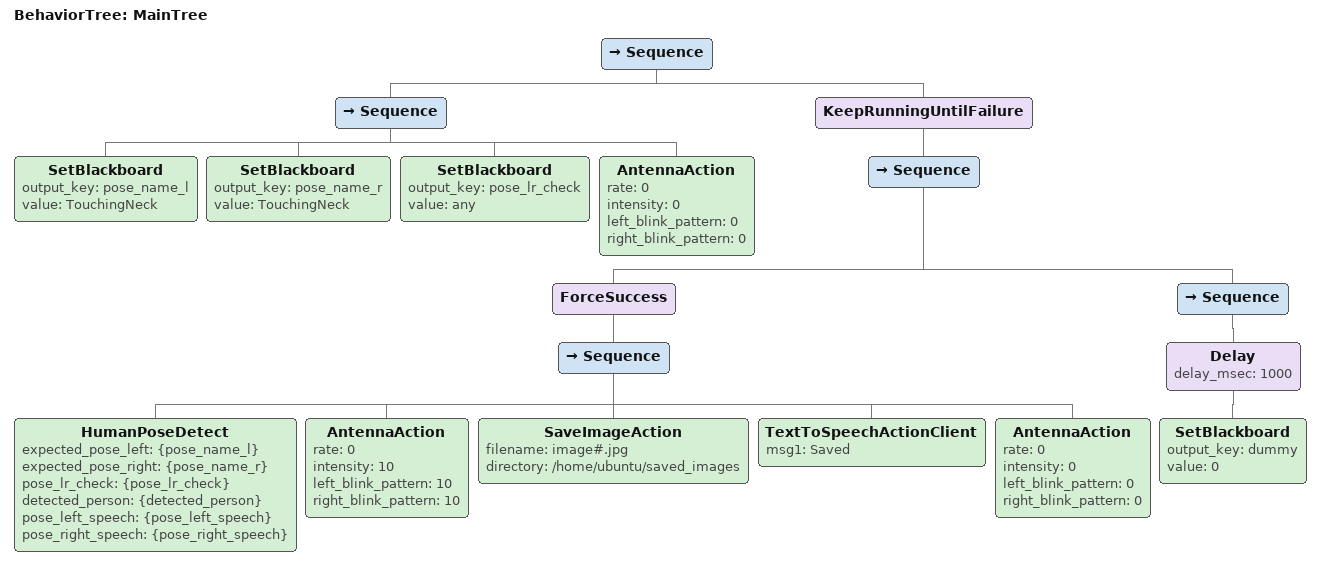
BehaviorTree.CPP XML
<root BTCPP_format="4" main_tree_to_execute="MainTree">
	<BehaviorTree ID="MainTree">
		<Sequence>
			<Sequence>
				<SetBlackboard output_key="pose_name_l" value="TouchingNeck" />
				<SetBlackboard output_key="pose_name_r" value="TouchingNeck" />
				<SetBlackboard output_key="pose_lr_check" value="any" />
				<AntennaAction rate="0" intensity="0" left_blink_pattern="0" right_blink_pattern="0" />
			</Sequence>

			<KeepRunningUntilFailure>
				<Sequence>

					<ForceSuccess>
						<Sequence>
							<HumanPoseDetect expected_pose_left="{pose_name_l}" expected_pose_right="{pose_name_r}" pose_lr_check="{pose_lr_check}" detected_person="{detected_person}" pose_left_speech="{pose_left_speech}" pose_right_speech="{pose_right_speech}" />
							<AntennaAction rate="0" intensity="10" left_blink_pattern="10" right_blink_pattern="10" />
							<SaveImageAction filename="image#.jpg" directory="/home/ubuntu/saved_images" />
							<TextToSpeechActionClient msg1="Saved" />
							<AntennaAction rate="0" intensity="0" left_blink_pattern="0" right_blink_pattern="0" />
						</Sequence>
					</ForceSuccess>

					<Sequence>
						<Delay delay_msec="1000">
							<SetBlackboard output_key="dummy" value="0" />
						</Delay>
					</Sequence>
				</Sequence>

			</KeepRunningUntilFailure>
		</Sequence>

	</BehaviorTree>
</root>
